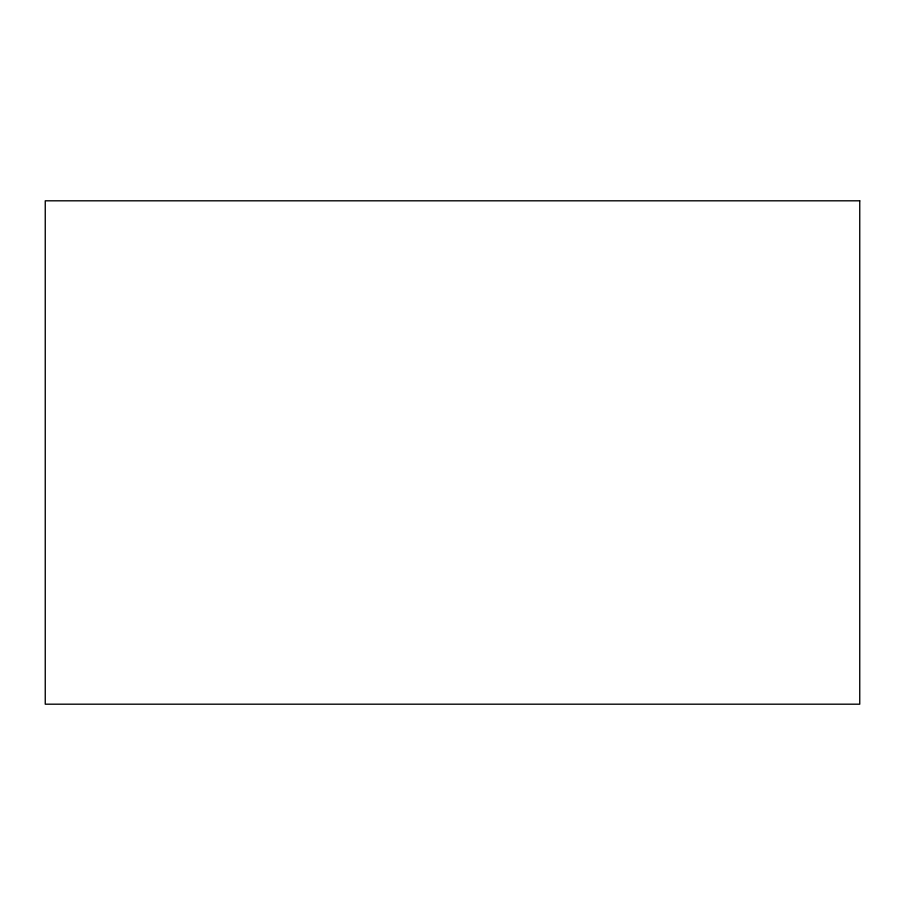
<?xml version="1.0" encoding="UTF-8"?>
<svg xmlns="http://www.w3.org/2000/svg" width="905" height="905" viewBox="0 0 905 905"><rect width="100%" height="100%" fill="white"/><g stroke="black" fill="none" stroke-linecap="round" stroke-linejoin="round"><path stroke-width="1.36" d="M859.75 200.808L45.25 200.808L45.25 704.192L859.75 704.192L859.75 200.808"/></g></svg>
